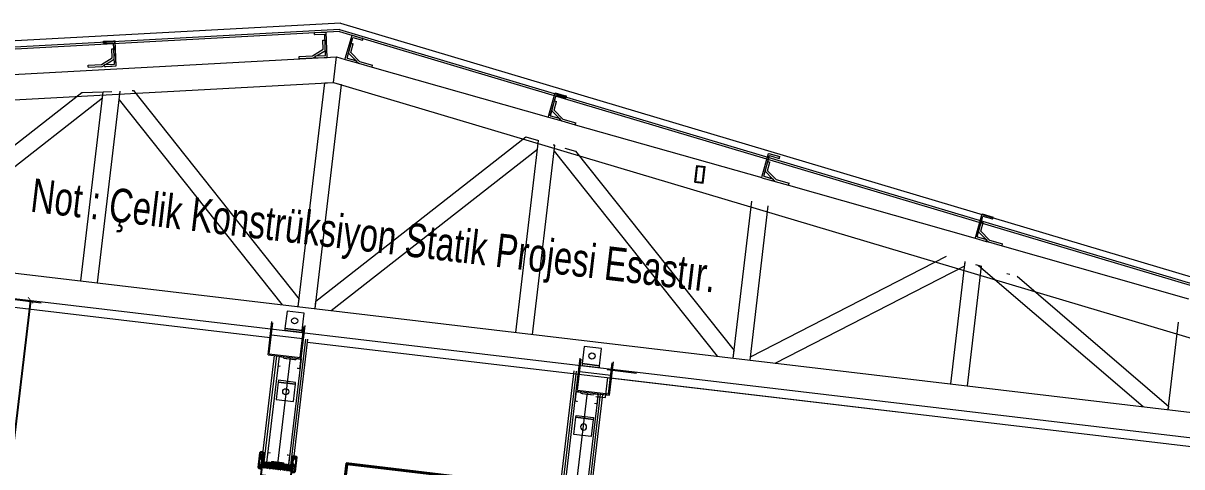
# Model space of a CAD drawing. Header units: centimetres. Extents: x -373760 to 14750, y -122502 to 29584.
# Drawn here: x -326105 to -323511, y -62116 to -61122 of the extents above; entities that cross this region are included whole.
import ezdxf
from ezdxf.enums import TextEntityAlignment as Align

# ---------------------------------------------------------------- set-up
doc = ezdxf.new("R2010")
doc.units = ezdxf.units.CM
for name, color, linetype, lineweight in [('-_Yazı_malzeme_DOSEME-Karo mozaik', 13, 'Continuous', 15), ('_DUVAR', 7, 'Continuous', 35), ('duvar', 10, 'Continuous', 25), ('gör6', 114, 'Continuous', 18), ('KAPI', 205, 'Continuous', 25), ('MS SIVA', 6, 'Continuous', 20), ('SI', 31, 'Continuous', 9), ('TAR', 253, 'Continuous', 18), ('YT', 252, 'BATTING', 0)]:
    doc.layers.add(name, color=color, linetype=linetype, lineweight=lineweight)
for name, color, linetype in [('AHSAP', 25, 'Continuous'), ('ARK_WALL', 1, 'Continuous'), ('GOR-025', 212, 'Continuous'), ('K', 1, 'Continuous'), ('Tarama', 253, 'Continuous')]:
    doc.layers.add(name, color=color, linetype=linetype)
doc.styles.add('ARC-01', font='arial.ttf')
doc.styles.get("Standard").update_dxf_attribs({"font": 'arial.ttf'})
doc.linetypes.add('BATTING', pattern='A,0.00254,-2.54,[134,ltypeshp.shx,S=2.54,R=0,X=-2.54,Y=0],-5.08,[134,ltypeshp.shx,S=2.54,R=180,X=2.54,Y=0],-2.54', length=10.16254)
doc.dimstyles.new('aydın ölçü', dxfattribs={"dimtxt": 10, "dimasz": 2.5, "dimexe": 5, "dimexo": 5, "dimtad": 1, "dimdec": 0, "dimtxsty": 'Standard', "dimblk": 'ARCHTICK', "dimcen": 2.5, "dimse1": 1, "dimse2": 1, "dimadec": 0, "dimazin": 0, "dimtfac": 1, "dimtdec": 0, "dimtix": 1, "dimtmove": 0, "dimatfit": 3, "dimfxl": 5, "dimfxlon": 1, "dimarcsym": 0})

# ---------------------------------------------------------------- blocks, each defined once
blk = doc.blocks.new('g')
at = {"color": 0, "linetype": 'ByBlock', "lineweight": 5}
for points in [[(10466.27002424832, 3614.086999674624), (10458.47094461019, 3614.086999674624), (10458.47094461019, 3606.287920036508), (10466.27002424832, 3606.287920036508)], [(10466.27002424832, 3606.287920036508), (10458.47094461019, 3606.287920036508), (10458.47094461019, 3605.508012072694), (10466.27002424832, 3605.508012072694)]]:
    blk.add_lwpolyline(points, close=True, dxfattribs=at)
blk.add_circle((10462.37048442926, 3610.187459855564), 1.36483893667045, dxfattribs=at)
blk = doc.blocks.new('A$C7efabb70')
at = {"layer": 'TAR'}
h = blk.add_hatch(dxfattribs=at)
h.set_pattern_fill('ANSI34', color=256, scale=0.2, angle=180, style=0)
h.set_pattern_definition([(225, (7.720942646476033, 217.0142102140562), (2.694076836320745, -2.694076836320747), []), (225, (6.822916646553495, 217.0142102140562), (2.694076836320745, -2.694076836320747), []), (225, (5.924890646514541, 217.0142102140562), (2.694076836320745, -2.694076836320747), []), (225, (5.026862646518566, 217.0142102140562), (2.694076836320745, -2.694076836320747), [])])
h.paths.add_polyline_path([(9.020942646551703, 224.2857736013575), (7.894509902522259, 224.1355825688697, 0.3759019640227497), (7.720942646476033, 223.9373369887071), (7.720942646476033, 217.3626468267212, 0.3759019639553554), (7.894509902522259, 217.1644012466022), (9.020942646551703, 217.0142102140562)])
h = blk.add_hatch(dxfattribs=at)
h.set_pattern_fill('ANSI34', color=256, scale=0.2, angle=180, style=0)
h.set_pattern_definition([(315, (24.00094264653308, 217.0142102140562), (-2.694076836320745, -2.694076836320747), []), (315, (24.89896864657203, 217.0142102140562), (-2.694076836320745, -2.694076836320747), []), (315, (25.79699464655278, 217.0142102140562), (-2.694076836320745, -2.694076836320747), []), (315, (26.69502264654875, 217.0142102140562), (-2.694076836320745, -2.694076836320747), [])])
h.paths.add_polyline_path([(22.70094264654472, 224.2857736013575), (23.82737539054506, 224.1355825688697, -0.3759019640036377), (24.00094264653308, 223.9373369887071), (24.00094264653308, 217.3626468267212, -0.3759019639349974), (23.82737539054506, 217.1644012466022), (22.70094264654472, 217.0142102140562)])
at = {"layer": 'Tarama', "ltscale": 20}
h = blk.add_hatch(dxfattribs=at)
h.set_pattern_fill('WOODFACE', color=256, scale=5, style=0, pattern_type=2)
h.set_pattern_definition([(0, (-7334.317871279032, 1996.253904765155), (5, 5), [0.25, -4.75]), (90, (-7332.317871279032, 1998.003904765155), (-4.999999999999999, 5), [0.5, -4.5]), (45, (-7333.317871279032, 1997.503904765141), (6e-16, 5.000000000095123), [0.3535, -1.060499999999997, 0.3535, -0.7070000000000002, 2.475, -2.121567811499998]), (45, (-7334.567871279032, 1996.003904765155), (6e-16, 5.000000000095123), [0.35355, -0.7071000000000002, 0.35355, -5.656867809999998]), (45, (-7332.817871279032, 1996.503904765155), (6e-16, 5.000000000095123), [0.35355, -6.717517810000002]), (45, (-7332.317871279032, 1996.253904765155), (6e-16, 5.000000000095123), [0.35355, -6.717517810000002]), (45, (-7333.067871279032, 1996.753904765155), (6e-16, 5.000000000095123), [0.35355, -6.717517810000002]), (45, (-7333.317871279032, 1997.003904765141), (6e-16, 5.000000000095123), [0.7071000000000002, -6.363967810000001]), (45, (-7332.067871279032, 2000.753904765141), (6e-16, 5.000000000095123), [0.7071000000000002, -6.363967810000001]), (45, (-7333.817871279032, 1997.25390476517), (6e-16, 5.000000000095123), [1.414199999999999, -5.656867809999998]), (45, (-7334.067871279032, 1997.503904765141), (6e-16, 5.000000000095123), [1.414199999999999, -5.656867809999998]), (45, (-7330.817871279032, 1999.003904765155), (6e-16, 5.000000000095123), [1.414199999999999, -5.656867809999998]), (45, (-7334.317871279032, 1998.003904765155), (6e-16, 5.000000000095123), [1.060659999999999, -6.010407810000002]), (45, (-7335.317871279018, 1998.753904765155), (6e-16, 5.000000000095123), [1.060659999999999, -6.010407810000002]), (45, (-7334.817871279032, 1998.253904765155), (6e-16, 5.000000000095123), [1.060659999999999, -6.010407810000002]), (45, (-7331.567871279018, 1999.753904765155), (6e-16, 5.000000000095123), [1.767766999999999, -5.303300809999996]), (45, (-7332.067871279032, 2000.003904765155), (6e-16, 5.000000000095123), [1.767766999999999, -5.303300809999996]), (45, (-7331.567871279018, 1998.753904765155), (6e-16, 5.000000000095123), [2.47487373, -4.596194074999996]), (26.56505119999999, (-7333.817871279032, 1996.753904765155), (5.000000000000468, 2.0003224e-09), [0.5590169499999998, -10.6213229]), (26.56505119999999, (-7332.817871279032, 1998.253904765155), (5.000000000000468, 2.0003224e-09), [0.5590169499999998, -10.6213229]), (26.56505119999999, (-7333.067871279032, 1997.753904765141), (5.000000000000468, 2.0003224e-09), [0.5590169499999998, -10.6213229]), (26.56505119999999, (-7334.067871279032, 1996.253904765155), (5.000000000000468, 2.0003224e-09), [1.118033999999995, -10.062305885]), (26.56505119999999, (-7333.067871279032, 1998.503904765155), (5.000000000000468, 2.0003224e-09), [1.677050979999997, -9.503288904999998]), (26.56505119999999, (-7333.567871279032, 1998.753904765155), (5.000000000000468, 2.0003224e-09), [2.236067974999999, -8.944271909999994]), (26.56505119999999, (-7334.067871279032, 1999.003904765155), (5.000000000000468, 2.0003224e-09), [2.236067974999999, -8.944271909999994]), (26.56505119999999, (-7334.817871279032, 2000.503904765155), (5.000000000000468, 2.0003224e-09), [2.236067974999999, -8.944271909999994]), (26.56505119999999, (-7334.817871279032, 2000.003904765155), (5.000000000000468, 2.0003224e-09), [2.795084999999997, -8.385254884999998]), (26.56505119999999, (-7334.567871279032, 1999.503904765155), (5.000000000000468, 2.0003224e-09), [2.795084999999997, -8.385254884999998]), (63.43494882, (-7332.817871279032, 1997.503904765141), (2.549932e-10, 5.000000000000468), [0.5590169499999839, -10.62132289999968]), (63.43494882, (-7333.567871279032, 1997.003904765141), (2.549932e-10, 5.000000000000468), [0.5590169499999839, -10.62132289999968]), (63.43494882, (-7334.317871279032, 1996.253904765155), (2.549932e-10, 5.000000000000468), [1.118033999999955, -10.06230588499968]), (63.43494882, (-7332.817871279032, 1997.003904765141), (2.549932e-10, 5.000000000000468), [1.118033999999955, -10.06230588499968]), (63.43494882, (-7334.817871279032, 1996.003904765155), (2.549932e-10, 5.000000000000468), [1.677050979999958, -9.503288904999728]), (63.43494882, (-7335.317871279018, 1996.003904765155), (2.549932e-10, 5.000000000000468), [2.236067974999927, -8.944271909999728]), (63.43494882, (-7330.817871279032, 1996.253904765155), (2.549932e-10, 5.000000000000468), [2.236067974999927, -8.944271909999728]), (63.43494882, (-7332.567871279032, 1996.753904765155), (2.549932e-10, 5.000000000000468), [2.236067974999927, -8.944271909999728]), (63.43494882, (-7331.567871279018, 1996.253904765155), (2.549932e-10, 5.000000000000468), [2.795084999999924, -8.38525488499973]), (63.43494882, (-7332.067871279032, 1996.503904765155), (2.549932e-10, 5.000000000000468), [2.795084999999924, -8.38525488499973])])
h.paths.add_polyline_path([(22.62094264655752, 218.4999919077563), (22.62094264655752, 219.9999919076981), (9.120942646557523, 219.9999919076981), (9.120942646557523, 218.4999919077563)])
h = blk.add_hatch(dxfattribs=at)
h.set_pattern_fill('HONEY', color=256, scale=0.1, angle=90, style=0)
h.set_pattern_definition([(90, (-7335.317871279018, 1997.953904765152), (-0.274963, 0.4762500000000001), [0.3175, -0.635]), (210, (-7335.317871279018, 1997.953904765152), (-0.2749630985523392, -0.4762499431007809), [0.3175, -0.635]), (150, (-7335.317871279018, 1997.953904765152), (-0.5499260985523389, 5.68992195e-08), [-0.635, 0.3175])])
h.paths.add_polyline_path([(22.11094264654821, 217.4999919077563), (22.11094264654821, 218.4999919077563), (9.120942646557523, 218.4999919077563), (9.120942646557523, 217.4999919077563)])
at = {"layer": 'AHSAP'}
for points in [[(9.120942646557523, 224.3999919077505), (7.881293530524999, 224.2347053589365, 0.3759019639771889), (7.62094264652842, 223.9373369887071), (7.62094264652842, 217.3626468267212, 0.3759019639771889), (7.881293530524999, 217.0652784565355), (9.120942646557523, 216.8999919077505)], [(12.12094264652842, 213.7999919077156), (12.12094264652842, 212.9999919077563), (22.32094264656916, 212.9999919077563, 0.4142135623730951), (22.62094264655752, 213.299991907701), (22.62094264655752, 224.3999919077505)], [(22.62094264655752, 224.3999919077505), (23.86059176253184, 224.2347053589365, -0.3759019639771889), (24.12094264655752, 223.9373369887508), (24.12094264655752, 217.3626468267212, -0.3759019639771889), (23.86059176253184, 217.0652784565355), (22.62094264655752, 216.8999919077505)], [(22.72094264653424, 217.0142102140562), (22.72094264653424, 224.2857736013575), (23.84737539059279, 224.1355825688697, -0.3759019639752489), (24.0209426465226, 223.9373369887508), (24.0209426465226, 217.3626468267212, -0.3759019639751773), (23.84737539059279, 217.1644012466022), (22.72094264653424, 217.0142102140562)]]:
    blk.add_lwpolyline(points, format="xyb", dxfattribs=at)
blk.add_lwpolyline([(9.020942646551703, 217.0142102140562), (9.020942646551703, 224.2857736013575), (7.894509902522259, 224.1355825688697, 0.3759019639726967), (7.720942646476033, 223.9373369887071), (7.720942646476033, 217.3626468267212, 0.3759019639797212), (7.894509902522259, 217.1644012466022)], format="xyb", close=True, dxfattribs=at)
for points in [[(9.120942646557523, 224.3999919077505), (9.120942646557523, 214.1999919077534), (12.5209426465517, 214.1999919077534)], [(22.62094264655752, 219.9999919076981), (9.120942646557523, 219.9999919076981)], [(9.120942646557523, 218.4999919077563), (22.62094264655752, 218.4999919077563)]]:
    blk.add_lwpolyline(points, dxfattribs=at)
at = {"layer": 'ARK_WALL'}
blk.add_line((20.37094264655752, 219.9999919076981), (11.37094264655752, 219.9999919076981), dxfattribs=at)
blk = doc.blocks.new('dfgdfgdfgfdg')
at = {"layer": 'K', "linetype": 'Continuous', "lineweight": 5}
for points in [[(-11.6534066493623, -5.910061402246356), (-6.222422152291983, -5.041073365136981)], [(-6.895525484811515, -5.148743195459247), (-6.222422152291983, -5.041073365136981)], [(-6.222422152291983, -5.041073365136981), (-6.206400423776358, -5.041073365136981)], [(-4.326517611276358, -16.890381379053), (-6.222422152291983, -5.041073365136981)], [(-4.326517611276358, -16.890381379053), (-6.206400423776358, -5.041073365136981)], [(-4.309732943307608, -16.890381379053), (-6.205637484323233, -5.041073365136981)], [(4.435174435842782, -16.00122313015163), (6.188790768850595, -5.041073365136981)], [(6.188790768850595, -5.041073365136981), (11.62017545569688, -5.9075618237257)], [(6.188790768850595, -5.041073365136981), (6.20490786479786, -5.041073365136981)], [(6.205670804250985, -5.041073365136981), (11.63655993388966, -5.910061402246356)], [(-11.51111844135448, -6.79874281398952), (-11.6534066493623, -5.910061402246356)], [(-11.51111844135448, -6.79874281398952), (-6.771052530035377, -6.042880535125732)], [(-11.51111844135448, -6.79874281398952), (-11.49509671283886, -6.79874281398952)], [(-11.49433377338573, -6.79874281398952), (-6.771031089127064, -6.043014515191317)], [(-7.285578280221671, -9.061955017969012), (-6.312894862145185, -8.906338822096586)], [(-6.608850985299796, -13.29092840664089), (-7.285578280221671, -9.061955017969012)], [(-5.15993359638378, -16.11227850429714), (-6.771452456247061, -6.04038099758327)], [(5.142323941458017, -16.11227850429714), (6.737821072805673, -6.04038099758327)], [(5.52589175151661, -13.70949606411159), (6.29483935283497, -8.903978867456317)], [(6.29483935283497, -8.903978867456317), (7.282273740042001, -9.061955017969012)], [(6.296453051036224, -8.903977658599615), (6.754605740774423, -6.04038099758327)], [(6.29646059917286, -8.903978867456317), (7.283894986379892, -9.061955017969012)], [(6.605641812551767, -13.29092840664089), (7.282273740042001, -9.061955017969012)], [(6.607358426321298, -13.29092840664089), (7.283894986379892, -9.061955017969012)], [(6.737821072805673, -6.04038099758327), (11.47758242534474, -6.79874281398952)], [(7.325189084280282, -6.134365601465106), (11.47758242534474, -6.79874281398952)], [(10.94667193340138, -5.80239157192409), (11.61977526592091, -5.910061402246356)], [(11.47758242534474, -6.79874281398952), (11.61977526592091, -5.910061402246356)], [(11.47758242534474, -6.79874281398952), (11.49513003276661, -6.688593430444598)], [(11.47758242534474, -6.79874281398952), (11.49360415386036, -6.79874281398952)], [(11.49360415386036, -6.79874281398952), (11.63579699443653, -5.910061402246356)], [(11.49436709331349, -6.79874281398952), (11.63655993388966, -5.910061402246356)], [(11.49513003276661, -6.688593430444598), (11.61977526592091, -5.910061402246356)], [(11.61977526592091, -5.910061402246356), (11.63579699443653, -5.910061402246356)], [(-575.9877307906281, -116.3525090645999), (1.665996387600899e-05, -16.20082716457546)], [(-11.25190976215526, -16.98813299648464), (-6.608850985299796, -13.29092840664089)], [(-9.899599581491202, -16.87064032070339), (-5.15993359638378, -16.11227850429714)], [(-9.400374363409355, -16.79344983398914), (-5.542482990538701, -13.72136742994189)], [(-9.398180241696537, -16.79041161201894), (-5.542666211025789, -13.72022231295705)], [(1.665996387600899e-05, -28.35345129482448), (1.665996387600899e-05, -16.20082716457546)], [(1.665996387600899e-05, -16.20082716457546), (4.293399430578575, -16.8877685777843)], [(1.665996387600899e-05, -28.35345129482448), (1.665996387600899e-05, -16.20082716457546)], [(4.29298159526661, -16.890381379053), (4.435174435842782, -16.00122313015163)], [(5.126302212942392, -16.11227850429714), (5.142323941458017, -16.11227850429714)], [(5.141924022696912, -16.11477797105908), (9.278695554006845, -16.77665571682155)], [(5.142323941458017, -16.11227850429714), (9.866063565481454, -16.87064032070339)], [(5.143182248342782, -16.11227850429714), (5.52760833199136, -13.70949603617191)], [(5.143182248342782, -16.11227850429714), (9.400492367101833, -16.7934618294239)], [(5.52589175151661, -13.70949606411159), (9.398947665700689, -16.7935987226665)], [(6.605641812551767, -13.29092840664089), (11.24860522197559, -16.98813299648464)], [(6.607358426321298, -13.29092840664089), (11.25022646831349, -16.98813299648464)], [(-110.882837801706, -21.78673605434597), (-105.4518533046357, -20.91779570095241)], [(-110.7406449611299, -22.67546514980495), (-110.882837801706, -21.78673605434597)], [(-110.7406449611299, -22.67546514980495), (-106.0004837568849, -21.91960288397968)], [(-110.7237649257295, -22.67546514980495), (-106.0004647041205, -21.91972198709846)], [(-106.1249566371553, -21.02546553127468), (-105.4518533046357, -20.91779570095241)], [(-105.5023980434053, -25.03323416225612), (-106.0008836085908, -21.9171033333987)], [(-105.4518533046357, -20.91779570095241), (-105.4358315761201, -20.91779570095241)], [(-103.5559487636201, -32.76710371486843), (-105.4518533046357, -20.91779570095241)], [(-103.5559487636201, -32.76710371486843), (-105.4358315761201, -20.91779570095241)], [(-103.5391640956514, -32.76710371486843), (-105.435068636667, -20.91779570095241)], [(-17.57534268451855, -17.99988607876003), (-11.25190976215526, -16.98813299648464)], [(-17.41741421772167, -18.98732046596706), (-17.57534268451855, -17.99988607876003)], [(-17.41741421772167, -18.98732046596706), (-10.83439114643261, -17.934082550928)], [(-10.83439114643261, -17.934082550928), (-9.854345416184515, -17.15366108343005)], [(-10.83276990009472, -17.934082550928), (-9.854162302101031, -17.15480628609657)], [(-9.75750210834667, -17.75932173244655), (-9.899599581491202, -16.87064032070339)], [(-9.75750210834667, -17.75932173244655), (-4.310495882760733, -16.890381379053)], [(-9.75750210834667, -17.75932173244655), (-9.08449414325878, -17.65165190212429)], [(-9.75750210834667, -17.75932173244655), (-9.741480379831046, -17.75932173244655)], [(-9.74062207294628, -17.75932173244655), (-4.309732943307608, -16.890381379053)], [(-4.97155079501681, -16.99627803266048), (-4.326102076563984, -16.89300058409572)], [(4.29298159526661, -16.890381379053), (4.965989560354501, -16.99805120937526)], [(4.29298159526661, -16.890381379053), (9.723870724905282, -17.75932173244655)], [(9.723870724905282, -17.75932173244655), (9.824207766214386, -17.13223204761744)], [(9.723870724905282, -17.75932173244655), (9.741418332327157, -17.64917234890163)], [(9.723870724905282, -17.75932173244655), (9.739892453420907, -17.75932173244655)], [(9.739892453420907, -17.75932173244655), (9.838418847648427, -17.14354828931391)], [(9.740747131640092, -17.7593444250524), (10.83290825458243, -17.9340902492404)], [(9.740750760305673, -17.75932173244655), (9.839315478457138, -17.14289534091949)], [(9.741418332327157, -17.64917234890163), (9.866063565481454, -16.87064032070339)], [(9.838418847648427, -17.14354828931391), (10.83118197368458, -17.934082550928)], [(9.866063565481454, -16.87064032070339), (9.88208529399708, -16.87064032070339)], [(10.83118197368458, -17.934082550928), (17.414109677542, -18.98732046596706)], [(11.24860522197559, -16.98813299648464), (17.57213351177052, -17.99988607876003)], [(11.25022646831349, -16.98813299648464), (17.57375475810841, -17.99988607876003)], [(17.414109677542, -18.98732046596706), (17.57213351177052, -17.99988607876003)], [(17.41573092387989, -18.98736814968288), (17.57375475810841, -17.99988607876003)], [(17.4157349828165, -18.98734278604388), (103.5228320518509, -32.76448172703385)], [(103.6646055881865, -31.87794546596706), (105.418317288626, -20.91779570095241)], [(104.3558287327178, -31.98900084011257), (105.9672522251494, -21.9171033333987)], [(105.418317288626, -20.91779570095241), (110.8496065626387, -21.78423660621047)], [(105.418317288626, -20.91779570095241), (105.4343390171416, -20.91779570095241)], [(105.4351019565947, -20.91779570095241), (110.866086453665, -21.78673605434597)], [(105.5251096878201, -24.78077235072851), (105.983273953665, -21.9171033333987)], [(105.5259581913706, -24.78066414967179), (105.9841322605498, -21.9171033333987)], [(105.9672522251494, -21.9171033333987), (110.7070135776885, -22.67546514980495)], [(106.554620236624, -22.01108793728054), (110.7070135776885, -22.67546514980495)], [(110.1761984531768, -21.6790662240237), (110.8492064182647, -21.78673605434597)], [(110.7070135776885, -22.67546514980495), (110.8492064182647, -21.78673605434597)], [(110.7230353062041, -22.67546514980495), (110.8652281467803, -21.78673605434597)], [(110.7237982456572, -22.67546514980495), (110.866086453665, -21.78673605434597)], [(110.7245611851104, -22.56531576626003), (110.8492064182647, -21.78673605434597)], [(110.8375715916045, -21.96488241665065), (110.866086453665, -21.78673605434597)], [(110.8492064182647, -21.78673605434597), (110.8652281467803, -21.78673605434597)], [(-110.7406449611299, -22.67546514980495), (-110.1531815822236, -22.58148054592311)], [(-110.7406449611299, -22.67546514980495), (-110.7245278651826, -22.67546514980495)], [(-106.5150094325654, -24.93867735378444), (-105.5424230962526, -24.78302972391248)], [(-105.8383775050752, -29.16765074245632), (-106.5150094325654, -24.93867735378444)], [(-104.3894601161592, -31.98900084011257), (-105.5023980434053, -25.03323416225612)], [(104.755418271292, -29.58621839992702), (105.5243658726104, -24.78065351955593)], [(105.5243658726104, -24.78065351955593), (106.5118002598174, -24.93867735378444)], [(105.5258917515166, -24.78065351955593), (106.5134215061553, -24.93867735378444)], [(105.8350729648955, -29.16765074245632), (106.5118002598174, -24.93867735378444)], [(105.836789578665, -29.16765074245632), (106.5134215061553, -24.93867735378444)], [(110.7070135776885, -22.67546514980495), (110.7245611851104, -22.56531576626003)], [(110.7070135776885, -22.67546514980495), (110.7230353062041, -22.67546514980495)], [(-574.0918262496125, -128.2017693948001), (1.665996387600899e-05, -28.35345129482448)], [(-116.8047738368623, -33.87660841457546), (-110.481340914499, -32.86485533230007)], [(-110.481340914499, -32.86485533230007), (-105.8383775050752, -29.16765074245632)], [(-110.063917666208, -33.81075720302761), (-109.083850513678, -33.03032748773694)], [(-110.0622964198701, -33.81075720302761), (-109.0836653043516, -33.03148501366377)], [(-109.1291261012666, -32.74736265651882), (-104.3894601161592, -31.98900084011257)], [(-108.9869332606904, -33.63604406826198), (-109.1291261012666, -32.74736265651882)], [(-108.9869332606904, -33.63604406826198), (-103.5399270351045, -32.76710371486843)], [(-108.62994490657, -32.67019291967154), (-104.7720002215356, -29.59815796092153)], [(-108.6277614133433, -32.66714269295335), (-104.7721941878553, -29.59694568812847)], [(-3.999979525338858, -28.99346212856472), (1.665996387600899e-05, -28.35345129482448)], [(-3.999979525338858, -136.2771497201174), (-3.999979525338858, -28.99346212856472)], [(1.665996387600899e-05, -28.35345129482448), (574.1166716208681, -128.2017693948001)], [(1.665996387600899e-05, -28.35345129482448), (4.00001284526661, -28.99346212856472)], [(3.204648465383798, -28.8661942910403), (3.226274076383561, -28.86965250968933)], [(3.621334400726482, -28.93286216631532), (4.00001284526661, -28.99346212856472)], [(3.89599828235805, -28.97680839151144), (4.00001284526661, -28.99346212856472)], [(4.00001284526661, -136.2771497201174), (4.00001284526661, -28.99346212856472)], [(103.5224127476104, -32.76710371486843), (103.6646055881865, -31.87794546596706)], [(103.5224127476104, -32.76710371486843), (104.1954207126983, -32.87477354519069)], [(103.5224127476104, -32.76710371486843), (108.953301877249, -33.63604406826198)], [(104.3558287327178, -31.98900084011257), (104.7561795520596, -29.58682461082935)], [(104.3558287327178, -31.98900084011257), (104.3718504612334, -31.98900084011257)], [(104.371450556675, -31.99150036647916), (109.0954947178252, -32.74736265651882)], [(104.3726134006865, -31.98900084011257), (104.7570596644655, -29.58623444288969)], [(104.3726134006865, -31.98900084011257), (108.6299235194456, -32.67018416523933)], [(104.755418271292, -29.58621839992702), (108.6284632466268, -32.6703329756856)], [(105.8350729648955, -29.16765074245632), (110.4780363743193, -32.86485533230007)], [(105.836789578665, -29.16765074245632), (110.4796576206572, -32.86485533230007)], [(108.953301877249, -33.63604406826198), (109.053646447137, -33.0089073330164)], [(108.9694189731963, -33.63604406826198), (109.0678834922146, -33.02024432271719)], [(108.9701819126494, -33.63604406826198), (109.0687466308009, -33.01961767673492)], [(108.9709448521025, -33.52589468471706), (109.0954947178252, -32.74736265651882)], [(109.0678834922146, -33.02024432271719), (110.0606131260283, -33.81075720302761)], [(109.0954947178252, -32.74736265651882), (109.1115164463408, -32.74736265651882)], [(110.4780363743193, -32.86485533230007), (116.8015646641143, -33.87660841457546)], [(110.4796576206572, -32.86485533230007), (116.8032812778838, -33.87660841457546)], [(-116.6468453700654, -34.86404280178249), (-116.8047738368623, -33.87660841457546)], [(-116.6468453700654, -34.86404280178249), (-110.063917666208, -33.81075720302761)], [(-116.6451287562959, -34.86404280178249), (-110.0622964198701, -33.81075720302761)], [(-108.9869332606904, -33.63604406826198), (-108.3139252956025, -33.52837423793972)], [(-108.9869332606904, -33.63604406826198), (-108.9709115321748, -33.63604406826198)], [(-108.9701485927217, -33.63604406826198), (-105.4446672743652, -33.07197820022702)], [(108.953301877249, -33.63604406826198), (108.9709448521025, -33.52589468471706)], [(108.953301877249, -33.63604406826198), (108.9694189731963, -33.63604406826198)], [(108.9701797529124, -33.6360575761646), (110.0623246014584, -33.81080079451203)], [(110.0606131260283, -33.81075720302761), (116.6436361973174, -34.86404280178249)], [(116.6436361973174, -34.86404280178249), (116.8015646641143, -33.87660841457546)], [(116.6452531511895, -34.86406962387264), (207.6894336263649, -49.43114210665226)], [(116.6452574436553, -34.86404280178249), (116.8032812778838, -33.87660841457546)], [(207.8312086765654, -48.54464392177761), (209.5849203770049, -37.58449415676296)], [(209.5849203770049, -37.58449415676296), (215.0163050354458, -38.45093510858715)], [(209.5849203770049, -37.58449415676296), (209.6009421055205, -37.58449415676296)], [(209.6018004124053, -37.58449415676296), (215.032689542044, -38.45343451015651)], [(214.3428969089873, -38.34576467983425), (215.0159048740752, -38.45343451015651)], [(214.873712033499, -39.34211592189968), (215.0159048740752, -38.45343451015651)], [(214.8897337620147, -39.34211592189968), (215.0319266025908, -38.45343451015651)], [(214.8904967014678, -39.34211592189968), (215.032689542044, -38.45343451015651)], [(214.8912596409209, -39.23196653835475), (215.0159048740752, -38.45343451015651)], [(215.0159048740752, -38.45343451015651), (215.0319266025908, -38.45343451015651)], [(-94.49032354960218, -43.47190436720848), (-94.00127652240917, -43.39365820400417)], [(-94.03698772401549, -43.39937055855989), (-94.00127652240917, -43.39365820400417)], [(-94.00127652240917, -43.39365820400417), (-3.999979525338858, -132.6748357247561)], [(4.00001284526661, -132.6748357247561), (94.00130984233692, -43.39365820400417)], [(94.00130984233692, -43.39365820400417), (94.02629610942677, -43.39766363613307)], [(94.02629610942677, -43.39766363613307), (100.16662356304, -44.38013891689479)], [(208.538548917044, -48.65565161220729), (210.1500677769072, -38.58375410549343)], [(209.6909689609893, -41.44730429165065), (210.6784033481963, -41.60532812587917)], [(209.6926590281073, -41.44730004295707), (210.1508307163604, -38.58375410549343)], [(209.6926855747588, -41.44730429165065), (210.6801199619658, -41.60532812587917)], [(210.0017714207061, -45.83430151455104), (210.6784033481963, -41.60532812587917)], [(210.003392667044, -45.83430151455104), (210.6801199619658, -41.60532812587917)], [(210.13395068096, -38.58375410549343), (210.7214140598662, -38.67773870937526)], [(210.149665474426, -38.58626847341657), (214.873712033499, -39.34211592189968)], [(214.873712033499, -39.34211592189968), (214.8912596409209, -39.23196653835475)], [(214.873712033499, -39.34211592189968), (214.8897337620147, -39.34211592189968)], [(-204.3332886989228, -132.6748834084719), (-118.2417702968232, -47.27215628139675)], [(-196.6051888759248, -136.2771497201174), (-108.1665826137178, -48.54612211696804)], [(-118.2417702968232, -47.27215628139675), (-108.1665826137178, -45.66011290065944)], [(-118.2417702968232, -47.27215628139675), (-117.9453321851324, -47.22470530867577)], [(-108.1665826137178, -45.66011290065944), (-104.1532673644833, -45.01797514781356)], [(-108.1665826137178, -136.2771497201174), (-108.1665826137178, -45.66011290065944)], [(-108.1665826137178, -48.54612211696804), (-108.1665826137178, -45.66011290065944)], [(-100.1665902431123, -136.2771497201174), (-100.1665902431123, -44.38009123317897)], [(-100.1665902431123, -48.54607443325222), (-100.1665902431123, -44.38009123317897)], [(-100.1665902431123, -48.54607443325222), (-11.72798398090526, -136.2771497201174)], [(11.72811266826466, -136.2771497201174), (100.16662356304, -48.54607443325222)], [(100.16662356304, -136.2771497201174), (100.16662356304, -44.38009123317897)], [(100.16662356304, -48.54607443325222), (100.16662356304, -44.38013891689479)], [(107.3083090488799, -45.52278379909694), (107.7666449253447, -45.59612135402858)], [(107.7666449253447, -45.59612135402858), (107.945917570265, -45.62479643151164)], [(108.1667113010772, -48.54607443325222), (108.1667113010772, -45.66011290065944)], [(108.1667113010772, -136.2771497201174), (108.1667113010772, -45.66011290065944)], [(108.1667113010772, -48.54607443325222), (196.6052221958525, -136.2771497201174)], [(112.997440564679, -46.43304015696049), (118.2418989841826, -47.27215628139675)], [(118.1848604325205, -47.26302738115191), (118.2418989841826, -47.27215628139675)], [(118.2418989841826, -47.27215628139675), (204.3334173862822, -132.6748357247561)], [(176.3493704502471, -47.27711538784206), (180.3697752659209, -47.27711538784206)], [(176.3697790806182, -55.27715544216335), (176.3697790806182, -47.27711538784206)], [(176.769750088919, -47.67713407985866), (179.9698042576201, -47.67713407985866)], [(176.769750088919, -54.87713675014675), (176.769750088919, -47.67713407985866)], [(179.9698042576201, -54.87713675014675), (179.9698042576201, -47.67713407985866)], [(180.3697752659209, -55.27715544216335), (180.3697752659209, -47.27711538784206)], [(207.6890158359893, -49.43375448696315), (207.8312086765654, -48.54464392177761)], [(207.6890158359893, -49.43375448696315), (208.3620238010772, -49.54142431728542)], [(207.6890158359893, -49.43375448696315), (213.1200003330596, -50.30269484035671)], [(208.5224318210967, -48.65565161220729), (208.7276625339873, -47.37334112636745)], [(208.5224318210967, -48.65565161220729), (208.7222265903838, -47.40748266689479)], [(208.5224318210967, -48.65565161220729), (208.538548917044, -48.65565161220729)], [(208.5381466178223, -48.65816595777869), (212.6748251621611, -49.32002882473171)], [(208.538548917044, -48.65565161220729), (213.2621931736358, -49.41401342861354)], [(208.5393118564971, -48.65565161220729), (208.923758120276, -46.25288521498442)], [(208.5393118564971, -48.65565161220729), (212.7965133115649, -49.33680384606123)], [(208.9221167271025, -46.25286917202175), (212.7947524809279, -49.33665788546205)], [(210.0017714207061, -45.83430151455104), (214.6447348301299, -49.53150610439479)], [(210.003392667044, -45.83430151455104), (214.6464514438994, -49.53150610439479)], [(213.1375479404815, -50.19254545681179), (213.2621931736358, -49.41401342861354)], [(213.2621931736358, -49.41401342861354), (213.2782149021514, -49.41401342861354)], [(214.6447348301299, -49.53150610439479), (220.9682631199248, -50.54325918667018)], [(214.6464514438994, -49.53150610439479), (220.9698843662627, -50.54325918667018)], [(176.769750088919, -54.87713675014675), (179.9698042576201, -54.87713675014675)], [(213.1200003330596, -50.30269484035671), (213.2203449029475, -49.67555810511112)], [(213.1200003330596, -50.30269484035671), (213.1375479404815, -50.19254545681179)], [(213.1200003330596, -50.30269484035671), (213.1360220615752, -50.30269484035671)], [(213.1360220615752, -50.30269484035671), (213.2345559734385, -49.68687441200018)], [(213.1367813008837, -50.30271795019507), (214.2289431672543, -50.47746389172971)], [(213.1367850010283, -50.30269484035671), (213.2354690795764, -49.68634927272797)], [(213.2345559734385, -49.68687441200018), (214.2273115818389, -50.47740797512233)], [(214.2273115818389, -50.47740797512233), (220.8102392856963, -51.53069357387722)], [(220.8102392856963, -51.53069357387722), (220.9682631199248, -50.54325918667018)], [(220.8119476940483, -51.53074487671256), (311.8561281671282, -66.09781735762954)], [(220.8119558994658, -51.53069357387722), (220.9698843662627, -50.54325918667018)], [(311.997907132376, -65.21129469387233), (313.7516188328154, -54.25114492885768)], [(313.7516188328154, -54.25114492885768), (319.1829081308097, -55.11758583784103)], [(313.7516188328154, -54.25114492885768), (313.7676405613311, -54.25114492885768)], [(313.7684035007842, -54.25114492885768), (319.1993879978545, -55.12008528225124)], [(318.5094999973662, -55.01241545192897), (319.1825079624541, -55.12008528225124)], [(176.3493704502471, -55.27715544216335), (180.3697752659209, -55.27715544216335)], [(312.7051520054229, -65.32230238430202), (314.3006491367705, -55.25040487758815)], [(313.0887198154815, -62.91951994411647), (313.8576674167998, -58.1140027474612)], [(313.8576674167998, -58.1140027474612), (314.8451018040068, -58.2719788979739)], [(313.8592546773143, -58.11399731040001), (314.3174338047393, -55.25040487758815)], [(313.8592886631377, -58.1140027474612), (314.8467230503447, -58.2719788979739)], [(314.1684698765166, -62.50095228664577), (314.8451018040068, -58.2719788979739)], [(314.1700911228545, -62.50099997036159), (314.8467230503447, -58.2719788979739)], [(314.3006491367705, -55.25040487758815), (319.0403151218779, -56.0087666939944)], [(319.0403151218779, -56.0087666939944), (319.1825079624541, -55.12008528225124)], [(319.0403151218779, -56.0087666939944), (319.0578627292998, -55.89861731044948)], [(319.0403151218779, -56.0087666939944), (319.0563368503936, -56.0087666939944)], [(319.0563368503936, -56.0087666939944), (319.1985296909697, -55.12008528225124)], [(319.0571951572783, -56.0087666939944), (319.1993879978545, -55.12008528225124)], [(319.0578627292998, -55.89861731044948), (319.1825079624541, -55.12008528225124)], [(319.1825079624541, -55.12008528225124), (319.1985296909697, -55.12008528225124)], [(204.3334173862822, -136.2771497201174), (204.3334173862822, -61.04678968898952)], [(212.3334097568877, -136.2771497201174), (212.3334097568877, -62.32676367275417)], [(311.8557142917998, -66.10040525905788), (311.997907132376, -65.21129469387233)], [(311.8557142917998, -66.10040525905788), (312.5287222568877, -66.20807508938015)], [(311.8557142917998, -66.10040525905788), (317.2866987888701, -66.96939329616725)], [(312.6891302769072, -65.32230238430202), (312.7051520054229, -65.32230238430202)], [(312.7047520866618, -65.32480185106397), (316.8415236179717, -65.98667959682643)], [(312.7051520054229, -65.32230238430202), (317.4288916294463, -66.08066420070827)], [(312.705914944876, -65.32230238430202), (313.0903719861526, -62.91946862637997)], [(312.705914944876, -65.32230238430202), (316.963235747302, -66.00347371399403)], [(313.0887198154815, -62.91951994411647), (316.961366451811, -66.00329669564962)], [(314.1684698765166, -62.50095228664577), (318.8114332859404, -66.19815687648952)], [(314.1700911228545, -62.50099997036159), (318.8130545322783, -66.19815687648952)], [(317.304246396292, -66.85924391262233), (317.4288916294463, -66.08066420070827)], [(317.4288916294463, -66.08066420070827), (317.4449133579619, -66.08066420070827)], [(317.2866987888701, -66.96939329616725), (317.304246396292, -66.85924391262233)], [(317.2866987888701, -66.96939329616725), (317.3027205173858, -66.96939329616725)], [(317.3027205173858, -66.96939329616725), (317.3870378220454, -66.34225751459599)], [(317.3034834568389, -66.96939329616725), (317.4021109417081, -66.35295497998595)], [(317.3034832812846, -66.96939439326525), (318.3956810804084, -67.14414608478546)], [(317.3912747632712, -66.34563137963414), (318.3940100376494, -67.14410643093288)], [(318.3940100376494, -67.14410643093288), (324.9769377415068, -68.19734434597194)], [(318.8114332859404, -66.19815687648952), (325.1348662083037, -67.20990995876491)], [(318.8130545322783, -66.19815687648952), (325.1365828220733, -67.20990995876491)], [(324.9769377415068, -68.19734434597194), (325.1348662083037, -67.20990995876491)], [(324.9785566816572, -68.19740644097328), (416.022830121452, -82.76449379697442)], [(324.9785589878447, -68.19739202968776), (325.1365828220733, -67.20990995876491)], [(212.3334097568877, -134.7698197793216), (299.4043516819365, -76.25813345424831)], [(224.4334387485869, -136.2771497201174), (308.5000204746611, -79.78434423916042)], [(308.5000204746611, -136.2771497201174), (308.5000204746611, -77.71344046108425)], [(308.5000204746611, -79.78434423916042), (308.5000204746611, -77.71344046108425)], [(313.5047549239825, -78.51421229168773), (316.5000128452666, -78.99346212856472)], [(314.9551558201201, -78.74626974575222), (400.5666899387725, -136.2771497201174)], [(316.3124297223985, -78.96344028413296), (316.5000128452666, -78.99346212856472)], [(316.5000128452666, -136.2771497201174), (316.5000128452666, -78.99346212856472)], [(328.8347133577336, -80.96700578182936), (330.1867651646025, -81.18333677761257)], [(333.7804007236846, -81.7583070229739), (412.6667189304717, -134.7698674630374)], [(412.6667189304717, -136.2771497201174), (412.6667189304717, -94.38009123317897)], [(-575.0397785201203, -136.2771497201174), (575.064623891376, -136.2771497201174)], [(-3.999979525338858, -136.2771497201174), (-3.999979525338858, -132.6748357247561)], [(4.00001284526661, -136.2771497201174), (4.00001284526661, -132.6748357247561)], [(204.3334173862822, -136.2771497201174), (204.3334173862822, -132.6748357247561)], [(212.3334097568877, -136.2771497201174), (212.3334097568877, -134.7698197793216)], [(412.6667189304717, -136.2771497201174), (412.6667189304717, -134.7698674630374)], [(-140.1293587980326, -148.2771382778883), (-125.1293969450053, -148.2771382778883)], [(-139.6294427213725, -148.7771497219801), (-125.6294083890971, -148.7771497219801)], [(-125.1293969447725, -148.2771382760257), (144.8705839817412, -148.2771382760257)], [(144.8705839815084, -148.2771382778883), (159.8706412019674, -148.2771382778883)], [(145.3705954256002, -148.7771497219801), (159.3705343904439, -148.7771497219801)], [(159.8706412022002, -148.2771382760257), (484.9353438010439, -148.2771382760257)]]:
    blk.add_lwpolyline(points, dxfattribs=at)
at = {"layer": 'SI'}
for points in [[(3.331992775201797e-05, 0), (-581.6591463361401, -101.0538047552109), (-581.1851990546566, -104.0161305256188)], [(0, 0), (581.6840870748274, -101.0538047552109), (581.2101397935767, -104.0161305256188)], [(2.082483842968941e-05, -3.038155362010002), (-581.1851990548894, -104.0161305256188)], [(1.665996387600899e-05, -4.050873816013336), (-580.0397747040261, -104.8455900214612)], [(1.249485649168491e-05, -3.038155362010002), (581.2101397935767, -104.0161305256188)], [(1.665996387600899e-05, -4.050873816013336), (580.0647154427134, -104.8455900214612)]]:
    blk.add_lwpolyline(points, dxfattribs=at)
at = {"layer": '-_Yazı_malzeme_DOSEME-Karo mozaik', "style": 'ARC-01', "width": 0.7}
blk.add_text('Not : Çelik Konstrüksiyon Statik Projesi Esastır.', height=16, dxfattribs=at).set_placement((191.5049340652768, -106.3795103393495), align=Align.RIGHT)
blk = doc.blocks.new('_ArchTick')
at = {"color": 0, "linetype": 'ByBlock', "const_width": 0.15}
blk.add_lwpolyline([(-0.5, -0.5), (0.5, 0.5)], dxfattribs=at)
blk = doc.blocks.new('*D765')
at = {"layer": 'Defpoints', "color": 0, "transparency": 16777216}
for p in [(-22341.96097316581, -12408.47766229653), (-22356.97124505285, -12688.18239016242), (-22341.96097316526, -12688.18239016242)]:
    blk.add_point(p, dxfattribs=at)
at = {"layer": 'gör6', "color": 0, "lineweight": -2, "transparency": 16777216}
blk.add_line((-22356.97124505285, -12408.47766229653), (-22356.97124505285, -12688.18239016242), dxfattribs=at)
at = {"layer": 'gör6', "color": 0, "lineweight": -2, "transparency": 16777216, "xscale": 2.5, "yscale": 2.5, "zscale": 2.5}
for p, rotation in [((-22356.97124505285, -12408.47766229653), 90), ((-22356.97124505285, -12688.18239016242), 270)]:
    blk.add_blockref('_ArchTick', p, dxfattribs=dict(at, rotation=rotation))
at = {"layer": 'gör6', "color": 0, "transparency": 16777216, "insert": (-22362.70197493007, -12548.33002622947), "char_height": 10, "attachment_point": 5, "rotation": 90}
blk.add_mtext('280', dxfattribs=at)
blk = doc.blocks.new('FDGFDGFDGDFG')
at = {"layer": 'ARK_WALL'}
for points in [[(128.9932125898667, 267.9999856948889), (128.9932125898667, 263.2999856956339), (129.2932125896805, 267.4999856948889), (129.2932125896805, 263.7999856956339)], [(128.9932125898667, 267.9999856948889), (129.2932125896805, 267.4999856948889), (131.0540155972012, 267.9999856948889), (130.8540155970149, 267.4999856948889)], [(130.8540155970149, 267.4999856948889), (131.1540155970615, 266.9999856948889), (131.0540155972012, 267.9999856948889), (131.3540155970149, 267.4999856948889)], [(131.1540155970615, 266.9999856948889), (136.7594267203131, 266.9999856948889), (131.3540155970149, 267.4999856948889), (136.5594267205925, 267.4999856948889)], [(136.7594267203131, 266.9999856948889), (137.0594267205925, 267.4999856948889), (136.5594267205925, 267.4999856948889), (136.9594267204993, 267.9999856948889)], [(137.0594267205925, 267.4999856948889), (138.556721158664, 267.4999856948889), (136.9594267204993, 267.9999856948889), (138.9567211585709, 267.9999856948889)], [(138.556721158664, 267.4999856948889), (138.556721158664, 263.7999856956339), (138.9567211585709, 267.9999856948889), (138.9567211585709, 263.2999856956339)], [(263.0297034246505, 267.9999856948889), (263.0297034246505, 263.2999856956339), (263.3297034246971, 267.4999856948889), (263.3297034246971, 263.7999856956339)], [(263.0297034246505, 267.9999856948889), (263.3297034246971, 267.4999856948889), (265.090506431985, 267.9999856948889), (264.8905064320315, 267.4999856948889)], [(264.8905064320315, 267.4999856948889), (265.1905064320781, 266.9999856948889), (265.090506431985, 267.9999856948889), (265.3905064320315, 267.4999856948889)], [(265.1905064320781, 266.9999856948889), (270.7959175555625, 266.9999856948889), (265.3905064320315, 267.4999856948889), (270.5959175553762, 267.4999856948889)], [(270.7959175555625, 266.9999856948889), (271.0959175553762, 267.4999856948889), (270.5959175553762, 267.4999856948889), (270.9959175555159, 267.9999856948889)], [(271.0959175553762, 267.4999856948889), (272.5932119936806, 267.4999856948889), (270.9959175555159, 267.9999856948889), (272.9932119938203, 267.9999856948889)], [(272.5932119936806, 267.4999856948889), (272.5932119936806, 263.7999856956339), (272.9932119938203, 267.9999856948889), (272.9932119938203, 263.2999856956339)], [(128.9932125898667, 263.2999856956339), (130.1932125895873, 263.2999856956339), (129.2932125896805, 263.7999856956339), (130.1932125895873, 263.7999856956339)], [(137.6567211587571, 263.7999856956339), (137.6567211587571, 263.2999856956339), (138.556721158664, 263.7999856956339), (138.9567211585709, 263.2999856956339)], [(263.0297034246505, 263.2999856956339), (264.2297034248368, 263.2999856956339), (263.3297034246971, 263.7999856956339), (264.2297034248368, 263.7999856956339)], [(271.6932119935409, 263.7999856956339), (271.6932119935409, 263.2999856956339), (272.5932119936806, 263.7999856956339), (272.9932119938203, 263.2999856956339)], [(129.3932125897736, 220.5000000000036), (129.3932125897736, 224.1999999992586), (128.9932125898667, 220.0000000000036), (128.9932125898667, 224.6999999992586)], [(130.2932125896805, 224.1999999992586), (130.2932125896805, 224.6999999992586), (129.3932125897736, 224.1999999992586), (128.9932125898667, 224.6999999992586)], [(138.9567211585709, 224.6999999992586), (137.7567211588503, 224.6999999992586), (138.6567211587571, 224.1999999992586), (137.7567211588503, 224.1999999992586)], [(138.9567211585709, 220.0000000000036), (138.9567211585709, 224.6999999992586), (138.6567211587571, 220.5000000000036), (138.6567211587571, 224.1999999992586)], [(130.8905070278452, 220.5000000000036), (129.3932125897736, 220.5000000000036), (130.9905070279383, 220.0000000000036), (128.9932125898667, 220.0000000000036)], [(131.1905070281246, 221.0000000000036), (130.8905070278452, 220.5000000000036), (131.3905070278452, 220.5000000000036), (130.9905070279383, 220.0000000000036)], [(136.7959181513761, 221.0000000000036), (131.1905070281246, 221.0000000000036), (136.5959181514227, 220.5000000000036), (131.3905070278452, 220.5000000000036)], [(137.0959181514227, 220.5000000000036), (136.7959181513761, 221.0000000000036), (136.8959181512364, 220.0000000000036), (136.5959181514227, 220.5000000000036)], [(138.9567211585709, 220.0000000000036), (138.6567211587571, 220.5000000000036), (136.8959181512364, 220.0000000000036), (137.0959181514227, 220.5000000000036)]]:
    blk.add_solid(points, dxfattribs=at)
at = {"layer": 'GOR-025'}
for p, q in [((238.5644953244955, 223.8500000014938), (164.464495324868, 223.8500000014938)), ((164.464495324868, 223.8500000014938), (164.464495324868, 7.000000000003638)), ((238.5644953244955, 223.3500000014938), (164.964495324868, 223.3500000014938)), ((164.964495324868, 223.3500000014938), (164.964495324868, 7.000000000003638))]:
    blk.add_line(p, q, dxfattribs=at)
at = {"layer": 'K', "linetype": 'Continuous', "lineweight": 5}
for p, q in [((128.9932125898667, 267.9999856948889), (128.9932125898667, 220.0000000000036)), ((138.9932125898667, 267.9999856948889), (138.9932125898667, 220.0000000000036))]:
    blk.add_line(p, q, dxfattribs=at)
for points in [[(124.0297606451095, 267.9999856948889), (124.0297606451095, 282.9999952316321)], [(124.5296767217696, 268.4999971389807), (124.5296767217696, 282.4999837875403)], [(138.529711054045, 268.4999971389807), (138.529711054045, 282.4999837875403)], [(139.0297224981368, 267.9999856948889), (139.0297224981368, 282.9999952316321)], [(263.0297034246505, 267.9999856948889), (263.0297034246505, 282.9999952316321)], [(263.5297148687423, 268.4999971389807), (263.5297148687423, 282.4999837875403)], [(277.5296538335861, 268.4999971389807), (277.5296538335861, 282.4999837875403)], [(278.0297606451095, 267.9999856948889), (278.0297606451095, 282.9999952316321)], [(124.5296767217696, 277.000000953678), (138.529711054045, 277.000000953678)], [(263.5297148687423, 277.000000953678), (277.5296538335861, 277.000000953678)], [(124.0297606451095, 267.9999856948889), (139.0297224981368, 267.9999856948889)], [(124.5296767217696, 268.4999971389807), (138.529711054045, 268.4999971389807)], [(263.0297034246505, 220.0000000000036), (263.0297034246505, 267.9999856948889)], [(263.0297034246505, 267.9999856948889), (278.0297606451095, 267.9999856948889)], [(263.5297148687423, 268.4999971389807), (277.5296538335861, 268.4999971389807)], [(272.9932119938203, 220.0000000000036), (272.9932119938203, 267.9999856948889)]]:
    blk.add_lwpolyline(points, dxfattribs=at)
at = {"layer": 'MS SIVA'}
blk.add_line((-368.7600631452042, 275.750000953678), (124.0297606451095, 275.750000953678), dxfattribs=at)
at = {"layer": 'MS SIVA', "color": 55}
for points in [[(139.9567211585709, 220.0000000000036), (139.9567211585709, 277.000000953678)], [(262.0297034246505, 220.0000000000036), (262.0297034246505, 277.000000953678)], [(127.9932125898667, 220.0000000000036), (127.9932125898667, 267.9999856948889)], [(273.9932119938203, 220.0000000000036), (273.9932119938203, 267.9999856948889)]]:
    blk.add_lwpolyline(points, dxfattribs=at)
at = {"layer": 'MS SIVA'}
for points in [[(140.9567211585709, 224.3557915017045), (140.9567211585709, 277.000000953678)], [(140.9567211585709, 275.750000953678), (407.0297034246505, 275.750000953678)], [(261.0297034246505, 220.0000000000036), (261.0297034246505, 277.000000953678)], [(271.9932119938203, 266.7499856948889), (276.2797606451095, 266.7499856948889), (276.2797606451095, 275.750000953678), (648.7399654650253, 275.7500009555406), (648.7399654650253, 266.7499856967515), (652.9899273180527, 266.7499856967515)], [(126.9932125898667, 220.0000000000036), (126.9932125898667, 267.9999856948889)], [(274.9932119938203, 220.0000000000036), (274.9932119938203, 267.9999856948889)]]:
    blk.add_lwpolyline(points, dxfattribs=at)
at = {"layer": 'YT', "ltscale": 0.4}
for p, q in [((133.9932125898667, 267.9999856948889), (133.9932125898667, 220.0000000000036)), ((267.8851145481349, 267.9999856948889), (267.8851145481349, 220.0000000000036))]:
    blk.add_line(p, q, dxfattribs=at)
at = {"layer": '_DUVAR'}
for p in [(-10328.28285644216, -3325.691089849914), (-10194.24636560714, -3325.691089849914)]:
    blk.add_blockref('g', p, dxfattribs=at)
at = {"layer": '_DUVAR', "rotation": 180}
blk.add_blockref('g', (10596.2327901906, 3862.691064100716), dxfattribs=at)
at = {"layer": '_DUVAR', "xscale": -1, "rotation": 180}
blk.add_blockref('g', (-10194.24636560714, 3862.691064100716), dxfattribs=at)
at = {"layer": 'gör6', "xscale": 0.9413557144991329, "yscale": 0.9413557144991329, "zscale": 0.9413557144991329}
blk.add_blockref('dfgdfgdfgfdg', (138.7336410364624, 419.2862593123355), dxfattribs=at)
at = {"layer": 'KAPI'}
blk.add_blockref('A$C7efabb70', (118.0042147623499, 8.095059456536546e-06), dxfattribs=at)
at = {"layer": 'gör6'}
dim = blk.add_linear_dim(base=(15.58815794653128, 7.22138793207705e-10), p1=(30.59842983357885, 279.7047278666214), p2=(30.59842983413546, 7.294147508218884e-10), angle=90, dimstyle='aydın ölçü', dxfattribs=at)
dim.commit()
dim.dimension.update_dxf_attribs({"geometry": '*D765', "text_midpoint": (9.857428069313755, 139.8523639336781), "insert": (22372.55940299938, 12688.18239016315)})
blk = doc.blocks.new('TYUTYUTYUTYU')
at = {"layer": 'duvar', "rotation": 353.2505604964647}
blk.add_blockref('FDGFDGFDGDFG', (180.3101075848463, 2118.490332532018), dxfattribs=at)

msp = doc.modelspace()

# ---------------------------------------------------------------- block references
at = {"layer": 'duvar', "xscale": 5, "yscale": 5, "zscale": 5}
msp.add_blockref('TYUTYUTYUTYU', (-327231.4949951777, -73715.0288510011), dxfattribs=at)

doc.saveas('drawing.dxf')
